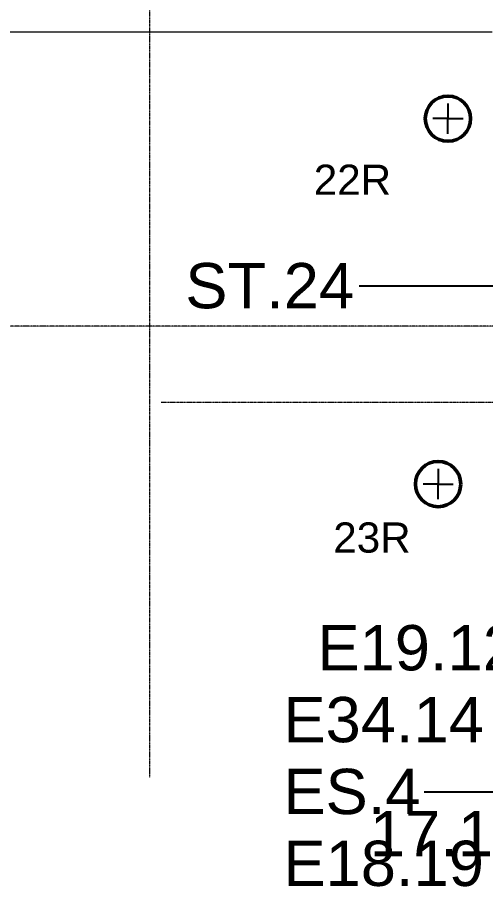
# Model space of a CAD drawing. Header units: millimetres. Extents: x 984 to 425800, y -34355 to 59419.
# Drawn here: x 302235 to 317740, y -34355 to -5567 of the extents above; entities that cross this region are included whole.
import ezdxf

# ---------------------------------------------------------------- set-up
doc = ezdxf.new("R2010")
doc.units = ezdxf.units.MM
doc.linetypes.add('DPA_Grid _ Level 100', pattern=[10, 5.5, -1.6, 1.3, -1.6])
doc.linetypes.add('DPA_Hidden 100', pattern=[7.2, 4.7, -2.5])
for name, color, linetype, lineweight in [('A-ANNO-NOTE', 3, 'Continuous', 25), ('A-DETL', 1, 'Continuous', 70), ('A-ROOM-IDEN', 3, 'Continuous', 25), ('G-ANNO-TEXT', 3, 'Continuous', 9), ('S-GRID', 251, 'Continuous', 9), ('S-STRS-IDEN', 3, 'Continuous', 25)]:
    doc.layers.add(name, color=color, linetype=linetype, lineweight=lineweight)
doc.styles.add('Arial_3', font='arial.ttf', dxfattribs={"height": 1500})
doc.styles.add('Arial_4', font='arial.ttf', dxfattribs={"height": 1000})

# ---------------------------------------------------------------- blocks, each defined once
blk = doc.blocks.new('DPA_GM_ROW_Node - Small-3986038-4110-01 GROUND LEVEL - REFLECTED CEILING PLAN')
at = {"layer": 'A-ANNO-NOTE'}
for p, q in [((0, 1), (0, 0)), ((0, 0), (-1, 0)), ((0, 0), (1, 0)), ((0, -1), (0, 0))]:
    blk.add_line(p, q, dxfattribs=at)
at = {"layer": 'A-ANNO-NOTE', "lineweight": 50}
blk.add_circle((0, 0), 1.5, dxfattribs=at)

msp = doc.modelspace()

# ---------------------------------------------------------------- linework, layer by layer
at = {"layer": 'A-DETL', "linetype": 'DPA_Hidden 100', "lineweight": 9}
msp.add_line((149317.7, -6041), (317960.8, -6041), dxfattribs=at)
at = {"layer": 'A-ROOM-IDEN'}
msp.add_line((327596.6, -31225.5), (315707.5, -31225.5), dxfattribs=at)
at = {"layer": 'S-GRID', "linetype": 'DPA_Grid _ Level 100'}
for p, q in [((306615.8, -30742.3), (306615.8, 54919.2)), ((413949.6, -15796), (59238.8, -15796)), ((307000.7, -18313), (415577.1, -18313))]:
    msp.add_line(p, q, dxfattribs=at)
at = {"layer": 'S-STRS-IDEN'}
msp.add_line((325160.8, -14473.5), (313549.8, -14473.5), dxfattribs=at)

# ---------------------------------------------------------------- block references
at = {"layer": 'A-ANNO-NOTE', "xscale": 500, "yscale": 500, "zscale": 500}
for p in [(316492.5, -8921.5), (316167.4, -21023.2)]:
    msp.add_blockref('DPA_GM_ROW_Node - Small-3986038-4110-01 GROUND LEVEL - REFLECTED CEILING PLAN', p, dxfattribs=at)

# ---------------------------------------------------------------- texts
at = {"layer": 'A-ROOM-IDEN', "lineweight": 9, "char_height": 1500, "attachment_point": 1, "style": 'Arial_3'}
for s, insert, width in [('E19.12', (312169.2, -25693.8), 8217.297), ('E34.14', (311042.5, -28073.8), 8217.297), ('ES.4', (311042.5, -30453.8), 5611.812), ('17.13', (313907.9, -31847), 6493.669), ('E18.19', (311042.5, -32833.8), 8217.297)]:
    msp.add_mtext(s, dxfattribs=dict(at, insert=insert, width=width))
at = {"layer": 'G-ANNO-TEXT', "color": 7, "char_height": 1000, "width": 3166.666, "attachment_point": 1, "style": 'Arial_4'}
for s, insert in [('22R', (312048.9, -10443.7)), ('23R', (312695.6, -22293.4))]:
    msp.add_mtext(s, dxfattribs=dict(at, insert=insert))
at = {"layer": 'S-STRS-IDEN', "lineweight": 9, "insert": (307794.8, -13701.7), "char_height": 1500, "width": 6934.597, "attachment_point": 1, "style": 'Arial_3'}
msp.add_mtext('ST.24', dxfattribs=at)

doc.saveas('drawing.dxf')
